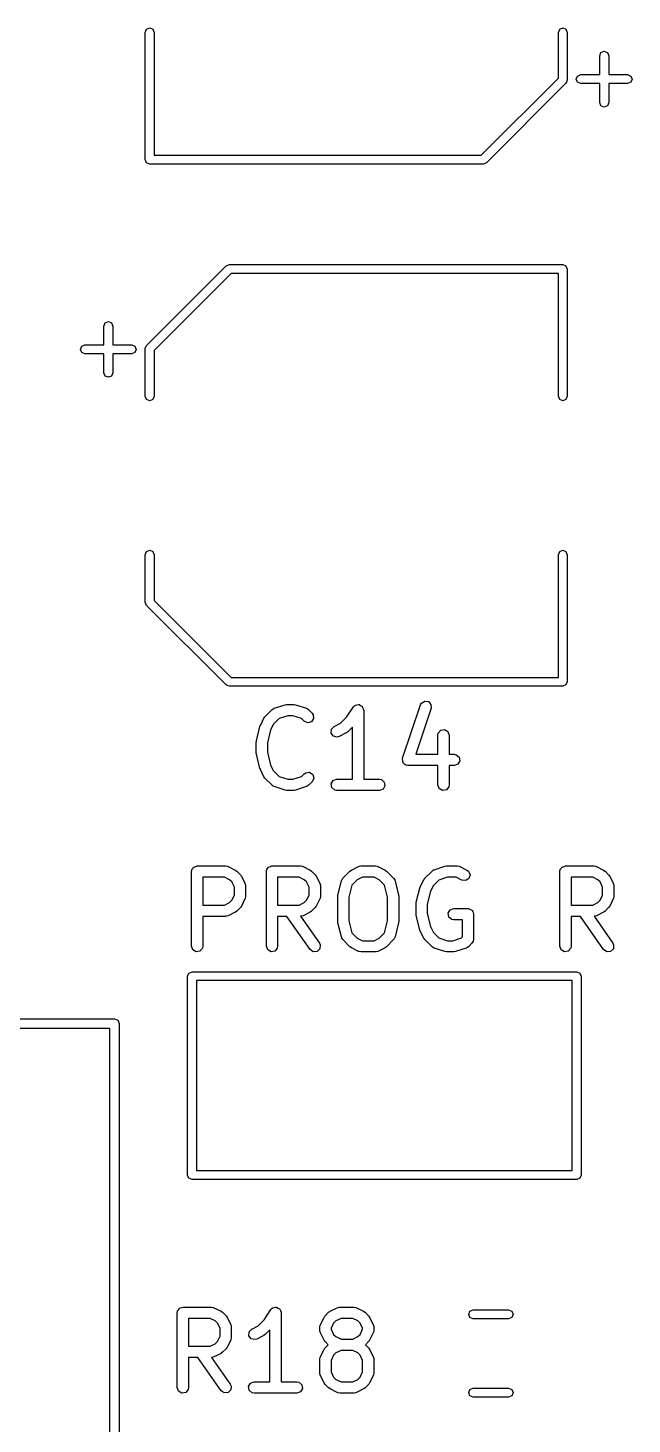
# Model space of a CAD drawing. Extents: x 111.7 to 186.3, y -145.9 to -70.4.
# Drawn here: x 154.7 to 162.78, y -124.32 to -105.65 of the extents above; entities that cross this region are included whole.
import ezdxf

# ---------------------------------------------------------------- set-up
doc = ezdxf.new("R2010")
doc.units = 0
doc.layers.add('BLACK', color=7, linetype='CONTINUOUS')

msp = doc.modelspace()

# ---------------------------------------------------------------- linework, layer by layer
at = {"layer": 'BLACK', "linetype": 'CONTINUOUS'}
for p, q in [((156.27, -105.708), (156.288, -105.666)), ((156.288, -105.666), (156.33, -105.648)), ((156.33, -105.648), (156.372, -105.666)), ((156.372, -105.666), (156.39, -105.708)), ((161.79, -105.708), (161.808, -105.666)), ((161.808, -105.666), (161.85, -105.648)), ((161.85, -105.648), (161.892, -105.666)), ((161.892, -105.666), (161.91, -105.708)), ((156.27, -107.408), (156.27, -105.708)), ((156.39, -105.708), (156.39, -107.348)), ((161.79, -106.319), (161.79, -105.708)), ((161.91, -105.708), (161.91, -106.344)), ((162.343, -106.02), (162.36, -105.978)), ((162.343, -106.273), (162.343, -106.02)), ((162.36, -105.978), (162.403, -105.96)), ((162.403, -105.96), (162.445, -105.978)), ((162.445, -105.978), (162.463, -106.02)), ((162.463, -106.02), (162.463, -106.273)), ((160.761, -107.348), (161.79, -106.319)), ((161.892, -106.386), (160.828, -107.45)), ((161.898, -106.374), (161.892, -106.386)), ((161.91, -106.344), (161.898, -106.374)), ((162.03, -106.333), (162.048, -106.291)), ((162.048, -106.375), (162.03, -106.333)), ((162.048, -106.291), (162.09, -106.273)), ((162.09, -106.393), (162.048, -106.375)), ((162.09, -106.273), (162.343, -106.273)), ((162.343, -106.393), (162.09, -106.393)), ((162.343, -106.645), (162.343, -106.393)), ((162.463, -106.273), (162.715, -106.273)), ((162.715, -106.393), (162.463, -106.393)), ((162.463, -106.393), (162.463, -106.645)), ((162.715, -106.273), (162.757, -106.291)), ((162.757, -106.375), (162.715, -106.393)), ((162.757, -106.291), (162.775, -106.333)), ((162.775, -106.333), (162.757, -106.375)), ((162.36, -106.688), (162.343, -106.645)), ((162.403, -106.706), (162.36, -106.688)), ((162.445, -106.688), (162.403, -106.706)), ((162.463, -106.645), (162.445, -106.688)), ((156.39, -107.348), (160.761, -107.348)), ((156.288, -107.45), (156.27, -107.408)), ((156.33, -107.468), (156.288, -107.45)), ((160.786, -107.468), (156.33, -107.468)), ((160.828, -107.45), (160.786, -107.468)), ((156.288, -109.895), (157.352, -108.831)), ((157.352, -108.831), (157.364, -108.825)), ((157.364, -108.825), (157.394, -108.813)), ((157.394, -108.813), (161.85, -108.813)), ((161.85, -108.813), (161.892, -108.831)), ((161.892, -108.831), (161.91, -108.873)), ((157.419, -108.933), (156.39, -109.962)), ((161.79, -108.933), (157.419, -108.933)), ((161.79, -110.573), (161.79, -108.933)), ((161.91, -108.873), (161.91, -110.573)), ((155.718, -109.635), (155.735, -109.593)), ((155.735, -109.593), (155.778, -109.575)), ((155.778, -109.575), (155.82, -109.593)), ((155.82, -109.593), (155.838, -109.635)), ((155.718, -109.888), (155.718, -109.635)), ((155.838, -109.635), (155.838, -109.888)), ((155.405, -109.948), (155.423, -109.906)), ((155.423, -109.99), (155.405, -109.948)), ((155.423, -109.906), (155.465, -109.888)), ((155.465, -109.888), (155.718, -109.888)), ((155.838, -109.888), (156.09, -109.888)), ((156.09, -109.888), (156.132, -109.906)), ((156.132, -109.906), (156.15, -109.948)), ((156.15, -109.948), (156.132, -109.99)), ((156.27, -109.937), (156.288, -109.895)), ((156.27, -110.573), (156.27, -109.937)), ((156.39, -109.962), (156.39, -110.573)), ((155.465, -110.008), (155.423, -109.99)), ((155.718, -110.008), (155.465, -110.008)), ((155.718, -110.26), (155.718, -110.008)), ((156.09, -110.008), (155.838, -110.008)), ((155.838, -110.008), (155.838, -110.26)), ((156.132, -109.99), (156.09, -110.008)), ((155.735, -110.303), (155.718, -110.26)), ((155.778, -110.32), (155.735, -110.303)), ((155.82, -110.303), (155.778, -110.32)), ((155.838, -110.26), (155.82, -110.303)), ((156.288, -110.615), (156.27, -110.573)), ((156.33, -110.633), (156.288, -110.615)), ((156.372, -110.615), (156.33, -110.633)), ((156.39, -110.573), (156.372, -110.615)), ((161.808, -110.615), (161.79, -110.573)), ((161.85, -110.633), (161.808, -110.615)), ((161.892, -110.615), (161.85, -110.633)), ((161.91, -110.573), (161.892, -110.615)), ((156.27, -112.693), (156.288, -112.651)), ((156.27, -113.329), (156.27, -112.693)), ((156.288, -112.651), (156.33, -112.633)), ((156.33, -112.633), (156.372, -112.651)), ((156.372, -112.651), (156.39, -112.693)), ((156.39, -112.693), (156.39, -113.304)), ((161.79, -112.693), (161.808, -112.651)), ((161.79, -114.333), (161.79, -112.693)), ((161.808, -112.651), (161.85, -112.633)), ((161.85, -112.633), (161.892, -112.651)), ((161.892, -112.651), (161.91, -112.693)), ((161.91, -112.693), (161.91, -114.393)), ((156.288, -113.371), (156.27, -113.329)), ((156.39, -113.304), (157.419, -114.333)), ((157.352, -114.435), (156.288, -113.371)), ((157.364, -114.441), (157.352, -114.435)), ((157.394, -114.453), (157.364, -114.441)), ((161.85, -114.453), (157.394, -114.453)), ((157.419, -114.333), (161.79, -114.333)), ((161.892, -114.435), (161.85, -114.453)), ((161.91, -114.393), (161.892, -114.435)), ((157.87, -114.861), (157.966, -114.765)), ((157.966, -114.765), (157.987, -114.75)), ((157.987, -114.75), (157.991, -114.75)), ((157.991, -114.75), (157.995, -114.747)), ((157.995, -114.747), (158.138, -114.7)), ((158.138, -114.7), (158.16, -114.696)), ((158.16, -114.696), (158.161, -114.696)), ((158.161, -114.696), (158.257, -114.696)), ((158.257, -114.696), (158.279, -114.7)), ((158.279, -114.7), (158.28, -114.7)), ((158.28, -114.7), (158.423, -114.747)), ((158.423, -114.747), (158.446, -114.76)), ((158.446, -114.76), (158.448, -114.764)), ((158.448, -114.764), (158.453, -114.765)), ((158.453, -114.765), (158.5, -114.813)), ((158.5, -114.813), (158.515, -114.834)), ((158.96, -114.866), (159.051, -114.729)), ((159.051, -114.729), (159.069, -114.71)), ((159.069, -114.71), (159.074, -114.709)), ((159.074, -114.709), (159.076, -114.706)), ((159.076, -114.706), (159.098, -114.702)), ((159.098, -114.702), (159.119, -114.696)), ((159.119, -114.696), (159.123, -114.698)), ((159.123, -114.698), (159.127, -114.697)), ((159.127, -114.697), (159.146, -114.708)), ((159.146, -114.708), (159.166, -114.717)), ((159.166, -114.717), (159.168, -114.72)), ((159.168, -114.72), (159.171, -114.723)), ((159.171, -114.723), (159.179, -114.743)), ((159.179, -114.743), (159.188, -114.763)), ((159.188, -114.763), (159.187, -114.767)), ((159.187, -114.767), (159.189, -114.771)), ((159.189, -114.771), (159.189, -115.696)), ((159.709, -115.414), (159.947, -114.699)), ((160.09, -114.747), (159.885, -115.362)), ((159.947, -114.699), (159.96, -114.677)), ((159.96, -114.677), (160.004, -114.65)), ((160.004, -114.65), (160.054, -114.657)), ((160.054, -114.657), (160.088, -114.696)), ((160.088, -114.696), (160.09, -114.747)), ((157.755, -115.181), (157.803, -114.991)), ((157.803, -114.991), (157.808, -114.979)), ((157.808, -114.979), (157.809, -114.975)), ((157.809, -114.975), (157.856, -114.88)), ((157.856, -114.88), (157.87, -114.862)), ((157.87, -114.862), (157.87, -114.861)), ((157.985, -114.958), (157.946, -115.035)), ((158.059, -114.884), (157.985, -114.958)), ((158.174, -114.846), (158.059, -114.884)), ((158.244, -114.846), (158.174, -114.846)), ((158.359, -114.884), (158.244, -114.846)), ((158.394, -114.919), (158.359, -114.884)), ((158.441, -114.941), (158.394, -114.919)), ((158.49, -114.927), (158.441, -114.941)), ((158.52, -114.885), (158.49, -114.927)), ((158.515, -114.834), (158.52, -114.885)), ((158.759, -115.027), (158.795, -114.989)), ((158.795, -114.989), (158.879, -114.947)), ((158.879, -114.947), (158.96, -114.866)), ((159.039, -115), (158.976, -115.062)), ((159.039, -115.696), (159.039, -115)), ((157.753, -115.199), (157.756, -115.185)), ((157.753, -115.342), (157.753, -115.199)), ((157.756, -115.185), (157.755, -115.181)), ((157.946, -115.035), (157.903, -115.209)), ((158.756, -115.078), (158.759, -115.027)), ((158.787, -115.119), (158.756, -115.078)), ((158.837, -115.131), (158.787, -115.119)), ((158.862, -115.124), (158.837, -115.131)), ((158.957, -115.076), (158.862, -115.124)), ((158.958, -115.075), (158.957, -115.076)), ((158.976, -115.062), (158.958, -115.075)), ((160.182, -115.104), (160.186, -115.078)), ((160.182, -115.362), (160.182, -115.104)), ((160.186, -115.078), (160.219, -115.039)), ((160.219, -115.039), (160.27, -115.03)), ((160.27, -115.03), (160.314, -115.056)), ((160.314, -115.056), (160.332, -115.104)), ((160.332, -115.104), (160.332, -115.362)), ((157.754, -115.346), (157.753, -115.342)), ((157.755, -115.36), (157.754, -115.346)), ((157.803, -115.551), (157.755, -115.36)), ((157.903, -115.209), (157.903, -115.333)), ((157.903, -115.333), (157.946, -115.507)), ((159.885, -115.362), (160.182, -115.362)), ((160.332, -115.362), (160.4, -115.362)), ((160.4, -115.362), (160.425, -115.367)), ((160.425, -115.367), (160.464, -115.4)), ((157.805, -115.554), (157.803, -115.551)), ((157.809, -115.566), (157.805, -115.554)), ((157.856, -115.662), (157.809, -115.566)), ((157.946, -115.507), (157.985, -115.584)), ((159.707, -115.424), (159.709, -115.419)), ((159.71, -115.445), (159.707, -115.424)), ((159.709, -115.419), (159.709, -115.414)), ((159.711, -115.465), (159.71, -115.445)), ((159.715, -115.469), (159.711, -115.465)), ((159.716, -115.475), (159.715, -115.469)), ((159.731, -115.488), (159.716, -115.475)), ((159.745, -115.503), (159.731, -115.488)), ((159.75, -115.504), (159.745, -115.503)), ((159.755, -115.508), (159.75, -115.504)), ((159.78, -115.512), (159.755, -115.508)), ((160.182, -115.512), (159.78, -115.512)), ((160.182, -115.771), (160.182, -115.512)), ((160.4, -115.512), (160.332, -115.512)), ((160.332, -115.512), (160.332, -115.771)), ((160.448, -115.495), (160.4, -115.512)), ((160.473, -115.451), (160.448, -115.495)), ((160.464, -115.4), (160.473, -115.451)), ((157.857, -115.663), (157.856, -115.662)), ((157.87, -115.681), (157.857, -115.663)), ((157.966, -115.776), (157.87, -115.681)), ((157.985, -115.584), (158.059, -115.658)), ((158.059, -115.658), (158.174, -115.696)), ((158.174, -115.696), (158.244, -115.696)), ((158.244, -115.696), (158.359, -115.658)), ((158.359, -115.658), (158.394, -115.623)), ((158.394, -115.623), (158.415, -115.608)), ((158.415, -115.608), (158.467, -115.603)), ((158.5, -115.729), (158.453, -115.776)), ((158.467, -115.603), (158.509, -115.633)), ((158.522, -115.682), (158.5, -115.729)), ((158.509, -115.633), (158.522, -115.682)), ((158.754, -115.758), (158.78, -115.713)), ((158.763, -115.808), (158.754, -115.758)), ((158.78, -115.713), (158.828, -115.696)), ((158.828, -115.696), (159.039, -115.696)), ((159.189, -115.696), (159.4, -115.696)), ((159.4, -115.696), (159.425, -115.7)), ((159.425, -115.7), (159.464, -115.733)), ((159.464, -115.733), (159.473, -115.784)), ((157.97, -115.778), (157.966, -115.776)), ((157.972, -115.782), (157.97, -115.778)), ((157.995, -115.794), (157.972, -115.782)), ((158.138, -115.842), (157.995, -115.794)), ((158.139, -115.842), (158.138, -115.842)), ((158.161, -115.846), (158.139, -115.842)), ((158.257, -115.846), (158.161, -115.846)), ((158.258, -115.845), (158.257, -115.846)), ((158.28, -115.842), (158.258, -115.845)), ((158.423, -115.794), (158.28, -115.842)), ((158.427, -115.792), (158.423, -115.794)), ((158.431, -115.791), (158.427, -115.792)), ((158.453, -115.776), (158.431, -115.791)), ((158.802, -115.841), (158.763, -115.808)), ((158.828, -115.846), (158.802, -115.841)), ((159.4, -115.846), (158.828, -115.846)), ((159.448, -115.828), (159.4, -115.846)), ((159.473, -115.784), (159.448, -115.828)), ((160.199, -115.819), (160.182, -115.771)), ((160.244, -115.845), (160.199, -115.819)), ((160.294, -115.836), (160.244, -115.845)), ((160.327, -115.796), (160.294, -115.836)), ((160.332, -115.771), (160.327, -115.796)), ((156.906, -116.889), (156.916, -116.872)), ((156.916, -116.872), (156.922, -116.87)), ((156.922, -116.87), (156.927, -116.865)), ((156.927, -116.865), (156.946, -116.861)), ((156.946, -116.861), (156.964, -116.855)), ((156.964, -116.855), (157.345, -116.855)), ((157.345, -116.855), (157.371, -116.859)), ((157.371, -116.859), (157.374, -116.862)), ((157.374, -116.862), (157.379, -116.863)), ((157.379, -116.863), (157.474, -116.91)), ((157.906, -116.889), (157.916, -116.872)), ((157.916, -116.872), (157.922, -116.87)), ((157.922, -116.87), (157.927, -116.865)), ((157.927, -116.865), (157.946, -116.861)), ((157.946, -116.861), (157.964, -116.855)), ((157.964, -116.855), (158.345, -116.855)), ((158.345, -116.855), (158.371, -116.859)), ((158.371, -116.859), (158.374, -116.862)), ((158.374, -116.862), (158.379, -116.863)), ((158.379, -116.863), (158.474, -116.91)), ((159.026, -116.91), (159.121, -116.863)), ((159.121, -116.863), (159.146, -116.855)), ((159.146, -116.855), (159.151, -116.856)), ((159.151, -116.856), (159.155, -116.855)), ((159.155, -116.855), (159.345, -116.855)), ((159.345, -116.855), (159.371, -116.859)), ((159.371, -116.859), (159.374, -116.862)), ((159.374, -116.862), (159.379, -116.863)), ((159.379, -116.863), (159.474, -116.91)), ((160.131, -116.906), (160.274, -116.859)), ((160.274, -116.859), (160.296, -116.855)), ((160.296, -116.855), (160.298, -116.855)), ((160.298, -116.855), (160.44, -116.855)), ((160.44, -116.855), (160.466, -116.859)), ((160.466, -116.859), (160.47, -116.862)), ((160.47, -116.862), (160.474, -116.863)), ((160.474, -116.863), (160.569, -116.91)), ((161.828, -116.889), (161.837, -116.872)), ((161.837, -116.872), (161.844, -116.87)), ((161.844, -116.87), (161.848, -116.865)), ((161.848, -116.865), (161.867, -116.861)), ((161.867, -116.861), (161.885, -116.855)), ((161.885, -116.855), (162.266, -116.855)), ((162.266, -116.855), (162.292, -116.859)), ((162.292, -116.859), (162.296, -116.862)), ((162.296, -116.862), (162.3, -116.863)), ((162.3, -116.863), (162.395, -116.91)), ((156.889, -116.93), (156.891, -116.92)), ((156.889, -117.93), (156.889, -116.93)), ((156.89, -116.917), (156.892, -116.914)), ((156.891, -116.92), (156.89, -116.917)), ((156.892, -116.914), (156.894, -116.904)), ((156.894, -116.904), (156.906, -116.889)), ((157.328, -117.005), (157.039, -117.005)), ((157.039, -117.005), (157.039, -117.379)), ((157.396, -117.039), (157.328, -117.005)), ((157.426, -117.069), (157.396, -117.039)), ((157.474, -116.91), (157.492, -116.924)), ((157.492, -116.924), (157.494, -116.924)), ((157.494, -116.924), (157.541, -116.972)), ((157.541, -116.972), (157.554, -116.99)), ((157.554, -116.99), (157.555, -116.992)), ((157.555, -116.992), (157.603, -117.087)), ((157.889, -116.93), (157.891, -116.92)), ((157.889, -117.93), (157.889, -116.93)), ((157.89, -116.917), (157.892, -116.914)), ((157.891, -116.92), (157.89, -116.917)), ((157.892, -116.914), (157.894, -116.904)), ((157.894, -116.904), (157.906, -116.889)), ((158.328, -117.005), (158.039, -117.005)), ((158.039, -117.005), (158.039, -117.379)), ((158.396, -117.039), (158.328, -117.005)), ((158.426, -117.069), (158.396, -117.039)), ((158.474, -116.91), (158.492, -116.924)), ((158.492, -116.924), (158.494, -116.924)), ((158.494, -116.924), (158.541, -116.972)), ((158.541, -116.972), (158.554, -116.99)), ((158.554, -116.99), (158.555, -116.992)), ((158.555, -116.992), (158.603, -117.087)), ((158.844, -117.245), (158.892, -117.054)), ((158.892, -117.054), (158.902, -117.031)), ((158.902, -117.031), (158.908, -117.026)), ((158.908, -117.026), (158.911, -117.02)), ((158.911, -117.02), (159.006, -116.924)), ((159.006, -116.924), (159.025, -116.912)), ((159.025, -116.912), (159.026, -116.91)), ((159.104, -117.039), (159.032, -117.111)), ((159.172, -117.005), (159.104, -117.039)), ((159.328, -117.005), (159.172, -117.005)), ((159.396, -117.039), (159.328, -117.005)), ((159.468, -117.111), (159.396, -117.039)), ((159.474, -116.91), (159.492, -116.924)), ((159.492, -116.924), (159.494, -116.924)), ((159.494, -116.924), (159.589, -117.02)), ((159.589, -117.02), (159.604, -117.041)), ((159.604, -117.041), (159.604, -117.048)), ((159.604, -117.048), (159.608, -117.054)), ((159.608, -117.054), (159.656, -117.245)), ((159.945, -117.134), (159.992, -117.039)), ((159.992, -117.039), (160.006, -117.021)), ((160.006, -117.02), (160.102, -116.924)), ((160.006, -117.021), (160.006, -117.02)), ((160.102, -116.924), (160.123, -116.909)), ((160.195, -117.043), (160.121, -117.117)), ((160.123, -116.909), (160.128, -116.909)), ((160.128, -116.909), (160.131, -116.906)), ((160.31, -117.005), (160.195, -117.043)), ((160.423, -117.005), (160.31, -117.005)), ((160.502, -117.045), (160.423, -117.005)), ((160.553, -117.05), (160.502, -117.045)), ((160.596, -117.022), (160.553, -117.05)), ((160.569, -116.91), (160.59, -116.926)), ((160.59, -116.926), (160.611, -116.973)), ((160.611, -116.973), (160.596, -117.022)), ((161.81, -116.93), (161.812, -116.92)), ((161.81, -117.93), (161.81, -116.93)), ((161.812, -116.917), (161.813, -116.914)), ((161.812, -116.92), (161.812, -116.917)), ((161.813, -116.914), (161.815, -116.904)), ((161.815, -116.904), (161.828, -116.889)), ((162.249, -117.005), (161.96, -117.005)), ((161.96, -117.005), (161.96, -117.379)), ((162.317, -117.039), (162.249, -117.005)), ((162.348, -117.069), (162.317, -117.039)), ((162.395, -116.91), (162.413, -116.924)), ((162.413, -116.924), (162.415, -116.924)), ((162.415, -116.924), (162.462, -116.972)), ((162.462, -116.972), (162.475, -116.99)), ((162.475, -116.99), (162.476, -116.992)), ((162.476, -116.992), (162.524, -117.087)), ((157.461, -117.138), (157.426, -117.069)), ((157.426, -117.314), (157.461, -117.245)), ((157.461, -117.245), (157.461, -117.138)), ((157.603, -117.087), (157.61, -117.112)), ((157.61, -117.112), (157.609, -117.116)), ((157.609, -117.116), (157.611, -117.12)), ((157.611, -117.12), (157.611, -117.263)), ((158.461, -117.138), (158.426, -117.069)), ((158.426, -117.314), (158.461, -117.245)), ((158.461, -117.245), (158.461, -117.138)), ((158.603, -117.087), (158.61, -117.112)), ((158.61, -117.112), (158.609, -117.116)), ((158.609, -117.116), (158.611, -117.12)), ((158.611, -117.12), (158.611, -117.263)), ((158.842, -117.263), (158.844, -117.248)), ((158.844, -117.248), (158.844, -117.245)), ((159.032, -117.111), (158.992, -117.272)), ((159.508, -117.272), (159.468, -117.111)), ((159.656, -117.245), (159.657, -117.26)), ((159.892, -117.34), (159.939, -117.15)), ((159.939, -117.15), (159.944, -117.138)), ((159.944, -117.138), (159.945, -117.134)), ((160.083, -117.194), (160.039, -117.368)), ((160.121, -117.117), (160.083, -117.194)), ((162.382, -117.138), (162.348, -117.069)), ((162.348, -117.314), (162.382, -117.245)), ((162.382, -117.245), (162.382, -117.138)), ((162.524, -117.087), (162.531, -117.112)), ((162.531, -117.112), (162.53, -117.116)), ((162.53, -117.116), (162.532, -117.12)), ((162.532, -117.12), (162.532, -117.263)), ((157.039, -117.379), (157.328, -117.379)), ((157.328, -117.379), (157.396, -117.344)), ((157.396, -117.344), (157.426, -117.314)), ((157.541, -117.411), (157.494, -117.459)), ((157.542, -117.41), (157.541, -117.411)), ((157.555, -117.392), (157.542, -117.41)), ((157.603, -117.297), (157.555, -117.392)), ((157.606, -117.289), (157.603, -117.292)), ((157.603, -117.292), (157.603, -117.297)), ((157.611, -117.263), (157.606, -117.289)), ((158.039, -117.379), (158.328, -117.379)), ((158.328, -117.379), (158.396, -117.344)), ((158.396, -117.344), (158.426, -117.314)), ((158.541, -117.411), (158.494, -117.459)), ((158.542, -117.41), (158.541, -117.411)), ((158.555, -117.392), (158.542, -117.41)), ((158.603, -117.297), (158.555, -117.392)), ((158.606, -117.289), (158.603, -117.292)), ((158.603, -117.292), (158.603, -117.297)), ((158.611, -117.263), (158.606, -117.289)), ((158.842, -117.596), (158.842, -117.263)), ((158.992, -117.272), (158.992, -117.587)), ((159.508, -117.587), (159.508, -117.272)), ((159.657, -117.26), (159.658, -117.263)), ((159.658, -117.263), (159.658, -117.596)), ((159.889, -117.358), (159.892, -117.344)), ((159.889, -117.501), (159.889, -117.358)), ((159.892, -117.344), (159.892, -117.34)), ((160.039, -117.368), (160.039, -117.492)), ((160.345, -117.444), (160.393, -117.426)), ((160.393, -117.426), (160.583, -117.426)), ((160.583, -117.426), (160.593, -117.428)), ((160.593, -117.428), (160.596, -117.427)), ((160.596, -117.427), (160.599, -117.429)), ((160.599, -117.429), (160.609, -117.431)), ((160.609, -117.431), (160.624, -117.443)), ((161.96, -117.379), (162.249, -117.379)), ((162.249, -117.379), (162.317, -117.344)), ((162.317, -117.344), (162.348, -117.314)), ((162.462, -117.411), (162.415, -117.459)), ((162.463, -117.41), (162.462, -117.411)), ((162.476, -117.392), (162.463, -117.41)), ((162.524, -117.297), (162.476, -117.392)), ((162.527, -117.289), (162.524, -117.292)), ((162.524, -117.292), (162.524, -117.297)), ((162.532, -117.263), (162.527, -117.289)), ((157.345, -117.529), (157.039, -117.529)), ((157.039, -117.529), (157.039, -117.93)), ((157.349, -117.527), (157.345, -117.529)), ((157.354, -117.528), (157.349, -117.527)), ((157.379, -117.521), (157.354, -117.528)), ((157.474, -117.473), (157.379, -117.521)), ((157.475, -117.472), (157.474, -117.473)), ((157.494, -117.459), (157.475, -117.472)), ((158.163, -117.529), (158.039, -117.529)), ((158.039, -117.529), (158.039, -117.93)), ((158.474, -117.973), (158.163, -117.529)), ((158.349, -117.527), (158.346, -117.528)), ((158.346, -117.528), (158.597, -117.887)), ((158.354, -117.528), (158.349, -117.527)), ((158.379, -117.521), (158.354, -117.528)), ((158.474, -117.473), (158.379, -117.521)), ((158.475, -117.472), (158.474, -117.473)), ((158.494, -117.459), (158.475, -117.472)), ((158.843, -117.6), (158.842, -117.596)), ((158.844, -117.615), (158.843, -117.6)), ((158.892, -117.805), (158.844, -117.615)), ((158.992, -117.587), (159.032, -117.749)), ((159.468, -117.749), (159.508, -117.587)), ((159.656, -117.615), (159.608, -117.805)), ((159.658, -117.596), (159.656, -117.611)), ((159.656, -117.611), (159.656, -117.615)), ((159.89, -117.505), (159.889, -117.501)), ((159.892, -117.519), (159.89, -117.505)), ((159.939, -117.71), (159.892, -117.519)), ((160.039, -117.492), (160.083, -117.666)), ((160.319, -117.488), (160.345, -117.444)), ((160.328, -117.539), (160.319, -117.488)), ((160.367, -117.572), (160.328, -117.539)), ((160.393, -117.576), (160.367, -117.572)), ((160.508, -117.576), (160.393, -117.576)), ((160.508, -117.804), (160.508, -117.576)), ((160.624, -117.443), (160.641, -117.453)), ((160.641, -117.453), (160.643, -117.459)), ((160.643, -117.459), (160.648, -117.464)), ((160.648, -117.464), (160.652, -117.483)), ((160.652, -117.483), (160.658, -117.501)), ((160.658, -117.501), (160.658, -117.835)), ((162.085, -117.529), (161.96, -117.529)), ((161.96, -117.529), (161.96, -117.93)), ((162.395, -117.973), (162.085, -117.529)), ((162.271, -117.527), (162.267, -117.528)), ((162.267, -117.528), (162.518, -117.887)), ((162.275, -117.528), (162.271, -117.527)), ((162.3, -117.521), (162.275, -117.528)), ((162.395, -117.473), (162.3, -117.521)), ((162.396, -117.472), (162.395, -117.473)), ((162.415, -117.459), (162.396, -117.472)), ((158.896, -117.811), (158.892, -117.805)), ((158.896, -117.819), (158.896, -117.811)), ((159.032, -117.749), (159.104, -117.821)), ((159.396, -117.821), (159.468, -117.749)), ((159.608, -117.805), (159.598, -117.829)), ((159.941, -117.713), (159.939, -117.71)), ((159.945, -117.725), (159.941, -117.713)), ((159.992, -117.821), (159.945, -117.725)), ((160.083, -117.666), (160.121, -117.743)), ((160.121, -117.743), (160.195, -117.817)), ((160.495, -117.817), (160.508, -117.804)), ((156.907, -117.978), (156.889, -117.93)), ((156.951, -118.004), (156.907, -117.978)), ((157.002, -117.995), (156.951, -118.004)), ((157.035, -117.955), (157.002, -117.995)), ((157.039, -117.93), (157.035, -117.955)), ((157.907, -117.978), (157.889, -117.93)), ((157.951, -118.004), (157.907, -117.978)), ((158.002, -117.995), (157.951, -118.004)), ((158.035, -117.955), (158.002, -117.995)), ((158.039, -117.93), (158.035, -117.955)), ((158.516, -118.002), (158.474, -117.973)), ((158.567, -117.998), (158.516, -118.002)), ((158.604, -117.962), (158.567, -117.998)), ((158.597, -117.887), (158.608, -117.91)), ((158.608, -117.91), (158.604, -117.962)), ((158.911, -117.84), (158.896, -117.819)), ((159.006, -117.935), (158.911, -117.84)), ((159.008, -117.936), (159.006, -117.935)), ((159.026, -117.949), (159.008, -117.936)), ((159.121, -117.997), (159.026, -117.949)), ((159.104, -117.821), (159.172, -117.855)), ((159.126, -117.997), (159.121, -117.997)), ((159.129, -118), (159.126, -117.997)), ((159.155, -118.005), (159.129, -118)), ((159.172, -117.855), (159.328, -117.855)), ((159.328, -117.855), (159.396, -117.821)), ((159.379, -117.997), (159.354, -118.004)), ((159.474, -117.949), (159.379, -117.997)), ((159.475, -117.948), (159.474, -117.949)), ((159.494, -117.935), (159.475, -117.948)), ((159.589, -117.84), (159.494, -117.935)), ((159.592, -117.833), (159.589, -117.84)), ((159.598, -117.829), (159.592, -117.833)), ((159.994, -117.822), (159.992, -117.821)), ((160.006, -117.84), (159.994, -117.822)), ((160.102, -117.935), (160.006, -117.84)), ((160.106, -117.937), (160.102, -117.935)), ((160.108, -117.941), (160.106, -117.937)), ((160.131, -117.953), (160.108, -117.941)), ((160.274, -118.001), (160.131, -117.953)), ((160.195, -117.817), (160.31, -117.855)), ((160.31, -117.855), (160.381, -117.855)), ((160.381, -117.855), (160.495, -117.817)), ((160.559, -117.953), (160.417, -118.001)), ((160.563, -117.951), (160.559, -117.953)), ((160.567, -117.95), (160.563, -117.951)), ((160.589, -117.935), (160.567, -117.95)), ((160.636, -117.888), (160.589, -117.935)), ((160.643, -117.873), (160.636, -117.888)), ((160.654, -117.86), (160.643, -117.873)), ((160.657, -117.844), (160.654, -117.86)), ((160.658, -117.841), (160.657, -117.844)), ((160.658, -117.835), (160.658, -117.839)), ((160.658, -117.839), (160.658, -117.841)), ((161.828, -117.978), (161.81, -117.93)), ((161.872, -118.004), (161.828, -117.978)), ((161.923, -117.995), (161.872, -118.004)), ((161.956, -117.955), (161.923, -117.995)), ((161.96, -117.93), (161.956, -117.955)), ((162.437, -118.002), (162.395, -117.973)), ((162.489, -117.998), (162.437, -118.002)), ((162.525, -117.962), (162.489, -117.998)), ((162.518, -117.887), (162.529, -117.91)), ((162.529, -117.91), (162.525, -117.962)), ((159.345, -118.005), (159.155, -118.005)), ((159.349, -118.003), (159.345, -118.005)), ((159.354, -118.004), (159.349, -118.003)), ((160.276, -118.001), (160.274, -118.001)), ((160.298, -118.005), (160.276, -118.001)), ((160.393, -118.005), (160.298, -118.005)), ((160.394, -118.004), (160.393, -118.005)), ((160.417, -118.001), (160.394, -118.004)), ((156.837, -118.329), (156.855, -118.287)), ((156.837, -120.989), (156.837, -118.329)), ((156.855, -118.287), (156.897, -118.269)), ((156.897, -118.269), (162.037, -118.269)), ((162.037, -118.269), (162.079, -118.287)), ((162.079, -118.287), (162.097, -118.329)), ((162.097, -118.329), (162.097, -120.989)), ((156.957, -118.389), (156.957, -120.929)), ((161.977, -118.389), (156.957, -118.389)), ((161.977, -120.929), (161.977, -118.389)), ((153.924, -118.9), (155.86, -118.9)), ((155.86, -118.9), (155.905, -118.919)), ((155.905, -118.919), (155.923, -118.964)), ((155.796, -119.027), (153.912, -119.027)), ((155.796, -134.4), (155.796, -119.027)), ((155.923, -118.964), (155.923, -134.464)), ((156.957, -120.929), (161.977, -120.929)), ((156.855, -121.031), (156.837, -120.989)), ((156.897, -121.049), (156.855, -121.031)), ((162.037, -121.049), (156.897, -121.049)), ((162.079, -121.031), (162.037, -121.049)), ((162.097, -120.989), (162.079, -121.031)), ((156.699, -122.83), (156.7, -122.82)), ((156.699, -123.83), (156.699, -122.83)), ((156.7, -122.817), (156.702, -122.814)), ((156.7, -122.82), (156.7, -122.817)), ((156.702, -122.814), (156.703, -122.804)), ((156.703, -122.804), (156.716, -122.789)), ((156.716, -122.789), (156.726, -122.772)), ((156.726, -122.772), (156.732, -122.77)), ((156.732, -122.77), (156.736, -122.765)), ((156.736, -122.765), (156.755, -122.761)), ((156.755, -122.761), (156.774, -122.755)), ((156.774, -122.755), (157.155, -122.755)), ((157.155, -122.755), (157.18, -122.759)), ((157.18, -122.759), (157.184, -122.762)), ((157.184, -122.762), (157.188, -122.763)), ((157.188, -122.763), (157.283, -122.81)), ((157.283, -122.81), (157.301, -122.824)), ((157.301, -122.824), (157.303, -122.824)), ((157.303, -122.824), (157.351, -122.872)), ((157.858, -122.925), (157.949, -122.788)), ((157.949, -122.788), (157.967, -122.769)), ((157.967, -122.769), (157.972, -122.768)), ((157.972, -122.768), (157.974, -122.765)), ((157.974, -122.765), (157.996, -122.761)), ((157.996, -122.761), (158.017, -122.755)), ((158.017, -122.755), (158.021, -122.757)), ((158.021, -122.757), (158.025, -122.756)), ((158.025, -122.756), (158.044, -122.767)), ((158.044, -122.767), (158.064, -122.776)), ((158.064, -122.776), (158.066, -122.779)), ((158.066, -122.779), (158.069, -122.782)), ((158.069, -122.782), (158.077, -122.802)), ((158.077, -122.802), (158.086, -122.822)), ((158.086, -122.822), (158.085, -122.826)), ((158.085, -122.826), (158.087, -122.83)), ((158.087, -122.83), (158.087, -123.755)), ((158.673, -122.872), (158.721, -122.824)), ((158.721, -122.824), (158.739, -122.812)), ((158.739, -122.812), (158.74, -122.81)), ((158.74, -122.81), (158.835, -122.763)), ((158.835, -122.763), (158.86, -122.755)), ((158.86, -122.755), (158.865, -122.756)), ((158.865, -122.756), (158.869, -122.755)), ((158.869, -122.755), (159.059, -122.755)), ((159.059, -122.755), (159.085, -122.759)), ((159.085, -122.759), (159.089, -122.762)), ((159.089, -122.762), (159.093, -122.763)), ((159.093, -122.763), (159.188, -122.81)), ((159.188, -122.81), (159.206, -122.824)), ((159.206, -122.824), (159.208, -122.824)), ((159.208, -122.824), (159.255, -122.872)), ((160.592, -122.852), (160.609, -122.81)), ((160.609, -122.895), (160.592, -122.852)), ((160.609, -122.81), (160.652, -122.792)), ((160.652, -122.792), (161.126, -122.792)), ((161.126, -122.792), (161.169, -122.81)), ((161.169, -122.81), (161.186, -122.852)), ((161.186, -122.852), (161.169, -122.895)), ((157.137, -122.905), (156.849, -122.905)), ((156.849, -122.905), (156.849, -123.279)), ((157.205, -122.939), (157.137, -122.905)), ((157.236, -122.969), (157.205, -122.939)), ((157.27, -123.038), (157.236, -122.969)), ((157.27, -123.145), (157.27, -123.038)), ((157.351, -122.872), (157.363, -122.89)), ((157.363, -122.89), (157.365, -122.892)), ((157.365, -122.892), (157.412, -122.987)), ((157.412, -122.987), (157.42, -123.012)), ((157.42, -123.012), (157.419, -123.016)), ((157.419, -123.016), (157.42, -123.02)), ((157.42, -123.02), (157.42, -123.163)), ((157.693, -123.048), (157.777, -123.006)), ((157.777, -123.006), (157.858, -122.925)), ((158.603, -123.02), (158.608, -122.995)), ((158.603, -123.068), (158.603, -123.02)), ((158.608, -122.995), (158.611, -122.991)), ((158.611, -122.987), (158.659, -122.892)), ((158.611, -122.991), (158.611, -122.987)), ((158.659, -122.892), (158.672, -122.874)), ((158.672, -122.874), (158.673, -122.872)), ((158.788, -122.969), (158.753, -123.038)), ((158.753, -123.038), (158.753, -123.05)), ((158.818, -122.939), (158.788, -122.969)), ((158.887, -122.905), (158.818, -122.939)), ((159.042, -122.905), (158.887, -122.905)), ((159.11, -122.939), (159.042, -122.905)), ((159.141, -122.969), (159.11, -122.939)), ((159.175, -123.038), (159.141, -122.969)), ((159.175, -123.05), (159.175, -123.038)), ((159.255, -122.872), (159.268, -122.89)), ((159.268, -122.89), (159.269, -122.892)), ((159.269, -122.892), (159.317, -122.987)), ((159.317, -122.987), (159.324, -123.012)), ((159.324, -123.012), (159.323, -123.016)), ((159.323, -123.016), (159.325, -123.02)), ((159.325, -123.02), (159.325, -123.068)), ((160.652, -122.912), (160.609, -122.895)), ((161.126, -122.912), (160.652, -122.912)), ((161.169, -122.895), (161.126, -122.912)), ((157.205, -123.244), (157.236, -123.214)), ((157.236, -123.214), (157.27, -123.145)), ((157.412, -123.197), (157.365, -123.292)), ((157.413, -123.192), (157.412, -123.197)), ((157.416, -123.189), (157.413, -123.192)), ((157.42, -123.163), (157.416, -123.189)), ((157.654, -123.137), (157.657, -123.086)), ((157.685, -123.178), (157.654, -123.137)), ((157.657, -123.086), (157.693, -123.048)), ((157.735, -123.19), (157.685, -123.178)), ((157.76, -123.183), (157.735, -123.19)), ((157.855, -123.135), (157.76, -123.183)), ((157.856, -123.134), (157.855, -123.135)), ((157.874, -123.121), (157.856, -123.134)), ((157.937, -123.059), (157.874, -123.121)), ((157.937, -123.755), (157.937, -123.059)), ((158.605, -123.072), (158.603, -123.068)), ((158.604, -123.076), (158.605, -123.072)), ((158.611, -123.101), (158.604, -123.076)), ((158.659, -123.197), (158.611, -123.101)), ((158.66, -123.198), (158.659, -123.197)), ((158.673, -123.216), (158.66, -123.198)), ((158.715, -123.258), (158.673, -123.216)), ((158.753, -123.05), (158.788, -123.119)), ((158.788, -123.119), (158.818, -123.149)), ((158.818, -123.149), (158.887, -123.183)), ((158.887, -123.183), (159.042, -123.183)), ((159.042, -123.183), (159.11, -123.149)), ((159.11, -123.149), (159.141, -123.119)), ((159.141, -123.119), (159.175, -123.05)), ((159.255, -123.216), (159.213, -123.258)), ((159.256, -123.215), (159.255, -123.216)), ((159.269, -123.197), (159.256, -123.215)), ((159.317, -123.101), (159.269, -123.197)), ((159.32, -123.094), (159.317, -123.097)), ((159.317, -123.097), (159.317, -123.101)), ((159.325, -123.068), (159.32, -123.094)), ((156.849, -123.279), (157.137, -123.279)), ((157.137, -123.279), (157.205, -123.244)), ((157.283, -123.373), (157.188, -123.421)), ((157.285, -123.372), (157.283, -123.373)), ((157.303, -123.359), (157.285, -123.372)), ((157.351, -123.311), (157.303, -123.359)), ((157.365, -123.292), (157.351, -123.31)), ((157.351, -123.31), (157.351, -123.311)), ((158.611, -123.415), (158.659, -123.32)), ((158.611, -123.42), (158.611, -123.415)), ((158.659, -123.32), (158.672, -123.302)), ((158.672, -123.302), (158.673, -123.301)), ((158.673, -123.301), (158.715, -123.258)), ((158.788, -123.398), (158.753, -123.467)), ((158.818, -123.368), (158.788, -123.398)), ((158.887, -123.333), (158.818, -123.368)), ((159.042, -123.333), (158.887, -123.333)), ((159.11, -123.368), (159.042, -123.333)), ((159.141, -123.398), (159.11, -123.368)), ((159.175, -123.467), (159.141, -123.398)), ((159.213, -123.258), (159.255, -123.301)), ((159.255, -123.301), (159.268, -123.319)), ((159.268, -123.319), (159.269, -123.32)), ((159.269, -123.32), (159.317, -123.415)), ((159.317, -123.415), (159.324, -123.44)), ((156.973, -123.429), (156.849, -123.429)), ((156.849, -123.429), (156.849, -123.83)), ((157.284, -123.873), (156.973, -123.429)), ((157.159, -123.427), (157.156, -123.428)), ((157.156, -123.428), (157.407, -123.787)), ((157.163, -123.428), (157.159, -123.427)), ((157.188, -123.421), (157.163, -123.428)), ((158.603, -123.449), (158.608, -123.423)), ((158.603, -123.639), (158.603, -123.449)), ((158.608, -123.423), (158.611, -123.42)), ((158.753, -123.467), (158.753, -123.622)), ((159.175, -123.622), (159.175, -123.467)), ((159.324, -123.44), (159.323, -123.445)), ((159.323, -123.445), (159.325, -123.449)), ((159.325, -123.449), (159.325, -123.639)), ((157.407, -123.787), (157.418, -123.81)), ((157.652, -123.817), (157.678, -123.772)), ((157.678, -123.772), (157.726, -123.755)), ((157.726, -123.755), (157.937, -123.755)), ((158.087, -123.755), (158.298, -123.755)), ((158.298, -123.755), (158.323, -123.759)), ((158.323, -123.759), (158.362, -123.792)), ((158.605, -123.644), (158.603, -123.639)), ((158.604, -123.648), (158.605, -123.644)), ((158.611, -123.673), (158.604, -123.648)), ((158.659, -123.768), (158.611, -123.673)), ((158.66, -123.769), (158.659, -123.768)), ((158.673, -123.788), (158.66, -123.769)), ((158.721, -123.835), (158.673, -123.788)), ((158.753, -123.622), (158.788, -123.69)), ((158.788, -123.69), (158.818, -123.721)), ((158.818, -123.721), (158.887, -123.755)), ((158.887, -123.755), (159.042, -123.755)), ((159.042, -123.755), (159.11, -123.721)), ((159.11, -123.721), (159.141, -123.69)), ((159.141, -123.69), (159.175, -123.622)), ((159.255, -123.788), (159.208, -123.835)), ((159.256, -123.786), (159.255, -123.788)), ((159.269, -123.768), (159.256, -123.786)), ((159.317, -123.673), (159.269, -123.768)), ((159.32, -123.665), (159.317, -123.668)), ((159.317, -123.668), (159.317, -123.673)), ((159.325, -123.639), (159.32, -123.665)), ((156.716, -123.878), (156.699, -123.83)), ((156.761, -123.904), (156.716, -123.878)), ((156.811, -123.895), (156.761, -123.904)), ((156.844, -123.855), (156.811, -123.895)), ((156.849, -123.83), (156.844, -123.855)), ((157.326, -123.902), (157.284, -123.873)), ((157.377, -123.898), (157.326, -123.902)), ((157.413, -123.862), (157.377, -123.898)), ((157.418, -123.81), (157.413, -123.862)), ((157.661, -123.867), (157.652, -123.817)), ((157.7, -123.9), (157.661, -123.867)), ((157.726, -123.905), (157.7, -123.9)), ((158.298, -123.905), (157.726, -123.905)), ((158.346, -123.887), (158.298, -123.905)), ((158.371, -123.843), (158.346, -123.887)), ((158.362, -123.792), (158.371, -123.843)), ((158.722, -123.836), (158.721, -123.835)), ((158.74, -123.849), (158.722, -123.836)), ((158.835, -123.897), (158.74, -123.849)), ((158.84, -123.897), (158.835, -123.897)), ((158.843, -123.9), (158.84, -123.897)), ((158.869, -123.905), (158.843, -123.9)), ((159.059, -123.905), (158.869, -123.905)), ((159.064, -123.903), (159.059, -123.905)), ((159.068, -123.904), (159.064, -123.903)), ((159.093, -123.897), (159.068, -123.904)), ((159.188, -123.849), (159.093, -123.897)), ((159.189, -123.848), (159.188, -123.849)), ((159.208, -123.835), (159.189, -123.848)), ((160.592, -123.897), (160.609, -123.855)), ((160.609, -123.94), (160.592, -123.897)), ((160.609, -123.855), (160.652, -123.837)), ((160.652, -123.957), (160.609, -123.94)), ((160.652, -123.837), (161.126, -123.837)), ((161.126, -123.957), (160.652, -123.957)), ((161.126, -123.837), (161.169, -123.855)), ((161.169, -123.94), (161.126, -123.957)), ((161.169, -123.855), (161.186, -123.897)), ((161.186, -123.897), (161.169, -123.94))]:
    msp.add_line(p, q, dxfattribs=at)

doc.saveas('drawing.dxf')
